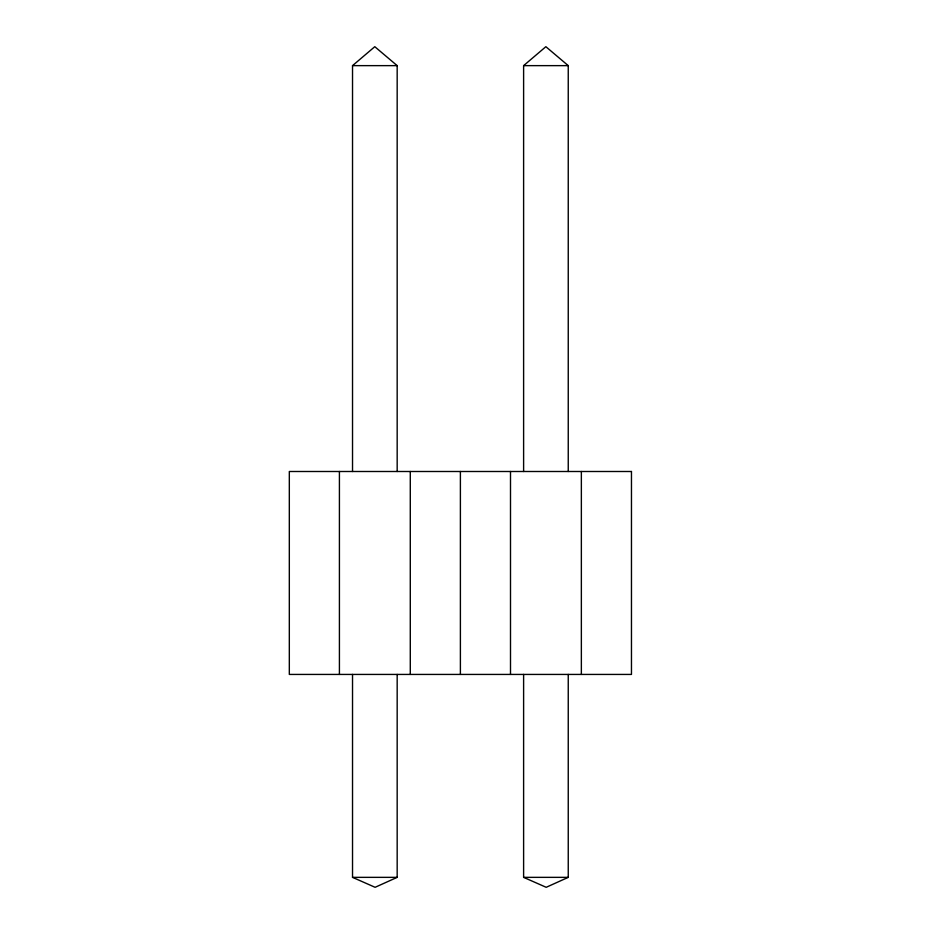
<?xml version="1.0" encoding="UTF-8"?>
<svg xmlns="http://www.w3.org/2000/svg" width="934" height="934" viewBox="0 0 934 934"><rect width="100%" height="100%" fill="white"/><g stroke="black" fill="none" stroke-linecap="round" stroke-linejoin="round"><path stroke-width="1.4" d="M352.527 471.495L352.527 65.637L374.791 46.7L397.172 65.637L397.172 471.495M523.612 471.495L523.612 65.637L545.865 46.7L568.246 65.637L568.246 471.495M397.172 674.43L397.172 877.353L375.106 887.3L352.527 877.353L352.527 674.43M568.246 674.43L568.246 877.353L546.192 887.3L523.612 877.353L523.612 674.43M352.527 65.637L397.172 65.637M523.612 65.637L568.246 65.637M352.527 877.353L397.172 877.353M523.612 877.353L568.246 877.353M581.357 471.495L581.357 674.43M510.501 471.495L510.501 674.43M460.392 471.495L460.392 674.43M410.283 471.495L410.283 674.43M339.416 471.495L339.416 674.43M631.466 471.495L289.318 471.495L289.318 674.43L631.466 674.43L631.466 471.495"/></g></svg>
